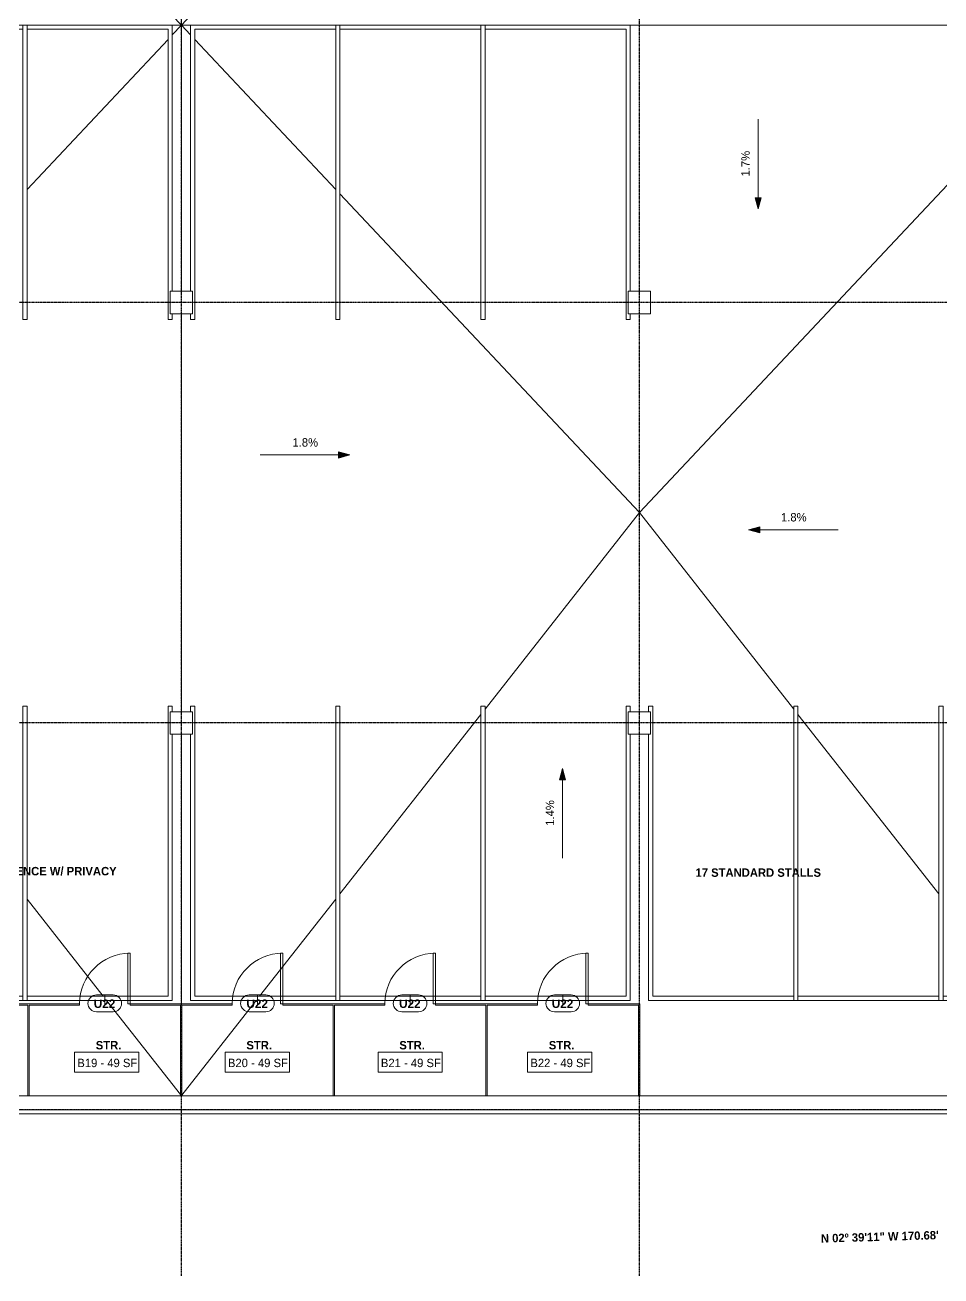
# Model space of a CAD drawing. Header units: inches. Extents: x -4110 to -1846, y 9754 to 12280.
# Drawn here: x -3266 to -2612, y 9773 to 10665 of the extents above; entities that cross this region are included whole.
import ezdxf

# ---------------------------------------------------------------- set-up
doc = ezdxf.new("R2010")
doc.units = ezdxf.units.IN
doc.header["$MEASUREMENT"] = 0
doc.linetypes.add('Grid Line 1_2_', pattern=[0.875, 0.5, -0.125, 0.125, -0.125])
for name, color, linetype, lineweight in [('0-1', 7, 'Continuous', 5), ('0-3', 8, 'Continuous', 9), ('A-AREA-IDEN', 2, 'Continuous', 9), ('A-DOOR-2', 250, 'Continuous', 9), ('A-DOOR-5', 31, 'Continuous', 9), ('A-DOOR-IDEN', 31, 'Continuous', 9), ('A-FLOR-1', 8, 'Continuous', 9), ('A-GENM-1', 250, 'Continuous', 9), ('G-ANNO-DIMS', 111, 'Continuous', 9), ('G-ANNO-TEXT', 231, 'Continuous', 9), ('G-ANNO-TEXT-1', 147, 'Continuous', 20), ('S-COLS-1', 250, 'Continuous', 9), ('S-FNDN-1', 250, 'Continuous', 9), ('S-FNDN-2', 32, 'Continuous', 9), ('S-GRID-1', 1, 'Grid Line 1_2_', 30)]:
    doc.layers.add(name, color=color, linetype=linetype, lineweight=lineweight)
doc.styles.add('Arial_B', font='arialbd.ttf', dxfattribs={"height": 6})
doc.styles.add('Century Gothic', font='ufonts.com_century-gothic.ttf', dxfattribs={"height": 6})
doc.styles.add('Century Gothic_B', font='GOTHICB.TTF', dxfattribs={"height": 6})

# ---------------------------------------------------------------- blocks, each defined once
blk = doc.blocks.new('CTR - 1st Phase - Shell_rvt-1-ENLARGED FLOOR PLAN - BASEMENT')
at = {"layer": 'A-FLOR-1'}
for p, q in [((-3154.32, 10665.06), (-3154.32, 10831.19)), ((-3154.32, 10665.06), (-3160.82, 10671.98)), ((-3154.32, 10665.06), (-3147.82, 10671.98)), ((-3160.82, 10658.15), (-3154.32, 10665.06)), ((-3154.32, 10665.06), (-3160.82, 10665.06)), ((-3147.82, 10665.07), (-3154.32, 10665.06)), ((-3154.32, 10475.19), (-3154.32, 10665.06)), ((-3147.82, 10658.15), (-3154.32, 10665.06)), ((-3147.82, 10665.06), (-3154.32, 10665.06)), ((-2500.32, 10665.06), (-2833.82, 10665.06)), ((-2827.32, 10317.28), (-2500.32, 10665.06)), ((-3264.49, 10547.89), (-3163.82, 10654.96)), ((-3044.16, 10547.89), (-3144.82, 10654.96)), ((-2827.32, 10317.28), (-3041.16, 10544.7)), ((-3154.32, 10175.19), (-3154.32, 10459.19)), ((-2937.49, 10177.1), (-2827.32, 10317.28)), ((-2717.16, 10177.1), (-2827.32, 10317.28)), ((-3041.16, 10045.19), (-2940.49, 10173.28)), ((-2613.49, 10045.18), (-2714.16, 10173.28)), ((-3154.32, 9966.88), (-3154.32, 10159.19)), ((-3210.12, 9972.19), (-3264.49, 10041.36)), ((-3098.53, 9972.19), (-3044.16, 10041.37)), ((-3155.02, 9902.08), (-3207.77, 9969.19)), ((-3154.02, 9901.57), (-3100.88, 9969.19))]:
    blk.add_line(p, q, dxfattribs=at)
at = {"layer": 'S-FNDN-1'}
for p, q in [((-1943.32, 9891.19), (-3829.32, 9891.19)), ((-3681.65, 9888.19), (-1943.32, 9888.19))]:
    blk.add_line(p, q, dxfattribs=at)
blk = doc.blocks.new('034100 - Precast Structural Concrete - Column - Corbels - 16_x16_-2331169-ENLARGED FLOOR PLAN - BASEMENT')
at = {"layer": 'S-COLS-1'}
for p, q in [((-8.91, 8.98), (-8.98, 8.98)), ((-8.98, 8.98), (-8.98, -7.02)), ((6.94, 8.98), (-8.91, 8.98)), ((7.02, 8.98), (6.94, 8.98)), ((7.02, -7.02), (7.02, 8.98)), ((-8.98, -7.02), (-8.91, -7.02)), ((-8.91, -7.02), (6.94, -7.02)), ((6.94, -7.02), (7.02, -7.02))]:
    blk.add_line(p, q, dxfattribs=at)
blk = doc.blocks.new('034100 - Precast Structural Concrete - Column - Corbels - 16_x16_-2331171-ENLARGED FLOOR PLAN - BASEMENT')
at = {"layer": 'S-COLS-1'}
for p, q in [((-8.91, 8.98), (-8.98, 8.98)), ((-8.98, 8.98), (-8.98, -7.02)), ((6.94, 8.98), (-8.91, 8.98)), ((7.02, 8.98), (6.94, 8.98)), ((7.02, -7.02), (7.02, 8.98)), ((-8.98, -7.02), (-8.91, -7.02)), ((-8.91, -7.02), (6.94, -7.02)), ((6.94, -7.02), (7.02, -7.02))]:
    blk.add_line(p, q, dxfattribs=at)
blk = doc.blocks.new('CTR - 1st Phase - Structure_rvt-1-ENLARGED FLOOR PLAN - BASEMENT')
at = {"layer": 'S-FNDN-1'}
for p, q in [((-1953.32, 9901.19), (-3819.32, 9901.19)), ((-3829.32, 9891.19), (-1953.32, 9891.19))]:
    blk.add_line(p, q, dxfattribs=at)
at = {"layer": 'S-GRID-1'}
for p, q in [((-3154.32, 9772.61), (-3154.32, 12247.5)), ((-2827.32, 9772.61), (-2827.32, 12247.5)), ((-1846.46, 10467.19), (-4076.95, 10467.19)), ((-1846.46, 10167.19), (-4076.95, 10167.19)), ((-1846.46, 9891.19), (-4076.95, 9891.19))]:
    blk.add_line(p, q, dxfattribs=at)
at = {"layer": '0-3', "rotation": 270.0000000000118}
for name, p in [('034100 - Precast Structural Concrete - Column - Corbels - 16_x16_-2331169-ENLARGED FLOOR PLAN - BASEMENT', (-3155.31, 10466.21)), ('034100 - Precast Structural Concrete - Column - Corbels - 16_x16_-2331169-ENLARGED FLOOR PLAN - BASEMENT', (-2828.31, 10466.21)), ('034100 - Precast Structural Concrete - Column - Corbels - 16_x16_-2331171-ENLARGED FLOOR PLAN - BASEMENT', (-3155.31, 10166.21)), ('034100 - Precast Structural Concrete - Column - Corbels - 16_x16_-2331171-ENLARGED FLOOR PLAN - BASEMENT', (-2828.31, 10166.21))]:
    blk.add_blockref(name, p, dxfattribs=at)
blk = doc.blocks.new('Parking_Stall_Multiple - STANDARD-2220512-ENLARGED FLOOR PLAN - BASEMENT')
at = {"layer": 'A-GENM-1'}
for p, q in [((190, 314), (0, 314)), ((0, 314), (0, 207.34)), ((210, 314), (206, 314)), ((210, 311), (210, 314)), ((3, 210.34), (3, 311)), ((3, 311), (210, 311)), ((210, 210.34), (0, 210.34)), ((0, 210.34), (0, 103.67)), ((0, 207.34), (210, 207.34)), ((210, 210.34), (3, 210.34)), ((3, 106.67), (3, 207.34)), ((3, 207.34), (210, 207.34)), ((210, 207.34), (210, 210.34)), ((210, 207.34), (210, 210.34)), ((210, 106.67), (0, 106.67)), ((0, 106.67), (0, 0)), ((0, 103.67), (210, 103.67)), ((210, 106.67), (3, 106.67)), ((3, 3), (3, 103.67)), ((3, 103.67), (210, 103.67)), ((210, 103.67), (210, 106.67)), ((210, 103.67), (210, 106.67)), ((210, 3), (3, 3)), ((210, 0), (210, 3)), ((0, 0), (190, 0)), ((206, 0), (210, 0))]:
    blk.add_line(p, q, dxfattribs=at)
blk = doc.blocks.new('Parking_Stall_Multiple - STANDARD-1981804-ENLARGED FLOOR PLAN - BASEMENT')
at = {"layer": 'A-GENM-1'}
for p, q in [((190, 314), (0, 314)), ((0, 314), (0, 207.34)), ((210, 314), (206, 314)), ((210, 311), (210, 314)), ((3, 210.34), (3, 311)), ((3, 311), (210, 311)), ((210, 210.34), (0, 210.34)), ((0, 210.34), (0, 103.67)), ((0, 207.34), (210, 207.34)), ((210, 210.34), (3, 210.34)), ((3, 106.67), (3, 207.34)), ((3, 207.34), (210, 207.34)), ((210, 207.34), (210, 210.34)), ((210, 207.34), (210, 210.34)), ((210, 106.67), (0, 106.67)), ((0, 106.67), (0, 0)), ((0, 103.67), (210, 103.67)), ((210, 106.67), (3, 106.67)), ((3, 3), (3, 103.67)), ((3, 103.67), (210, 103.67)), ((210, 103.67), (210, 106.67)), ((210, 103.67), (210, 106.67)), ((210, 3), (3, 3)), ((210, 0), (210, 3)), ((0, 0), (190, 0)), ((206, 0), (210, 0))]:
    blk.add_line(p, q, dxfattribs=at)
blk = doc.blocks.new('Parking_Stall_Multiple - STANDARD-1982617-ENLARGED FLOOR PLAN - BASEMENT')
at = {"layer": 'A-GENM-1'}
for p, q in [((190, 0), (0, 0)), ((0, 0), (0, -106.67)), ((210, 0), (206, 0)), ((210, -3), (210, 0)), ((3, -103.67), (3, -3)), ((3, -3), (210, -3)), ((210, -103.67), (0, -103.67)), ((0, -103.67), (0, -210.34)), ((0, -106.67), (210, -106.67)), ((210, -103.67), (3, -103.67)), ((3, -207.34), (3, -106.67)), ((3, -106.67), (210, -106.67)), ((210, -106.67), (210, -103.67)), ((210, -106.67), (210, -103.67)), ((210, -207.34), (0, -207.34)), ((0, -207.34), (0, -314)), ((0, -210.34), (210, -210.34)), ((210, -207.34), (3, -207.34)), ((3, -311), (3, -210.34)), ((3, -210.34), (210, -210.34)), ((210, -210.34), (210, -207.34)), ((210, -210.34), (210, -207.34)), ((210, -311), (3, -311)), ((210, -314), (210, -311)), ((0, -314), (190, -314)), ((206, -314), (210, -314))]:
    blk.add_line(p, q, dxfattribs=at)
blk = doc.blocks.new('Parking_Stall_Multiple - STANDARD-2088802-ENLARGED FLOOR PLAN - BASEMENT')
at = {"layer": 'A-GENM-1'}
for p, q in [((190, 0), (0, 0)), ((0, 0), (0, -106.67)), ((210, 0), (206, 0)), ((210, -3), (210, 0)), ((3, -103.67), (3, -3)), ((3, -3), (210, -3)), ((210, -103.67), (0, -103.67)), ((0, -103.67), (0, -210.34)), ((0, -106.67), (210, -106.67)), ((210, -103.67), (3, -103.67)), ((3, -207.34), (3, -106.67)), ((3, -106.67), (210, -106.67)), ((210, -106.67), (210, -103.67)), ((210, -106.67), (210, -103.67)), ((210, -207.34), (0, -207.34)), ((0, -207.34), (0, -314)), ((0, -210.34), (210, -210.34)), ((210, -207.34), (3, -207.34)), ((3, -311), (3, -210.34)), ((3, -210.34), (210, -210.34)), ((210, -210.34), (210, -207.34)), ((210, -210.34), (210, -207.34)), ((210, -311), (3, -311)), ((210, -314), (210, -311)), ((0, -314), (190, -314)), ((206, -314), (210, -314))]:
    blk.add_line(p, q, dxfattribs=at)
blk = doc.blocks.new('CHAINLINK GATE - CHAINLINK GATE-2199385-ENLARGED FLOOR PLAN - BASEMENT')
at = {"layer": 'A-DOOR-5'}
for p, q in [((16.5, 36.5), (18, 36.5)), ((16.5, 0.5), (16.5, 36.5)), ((18, 0.5), (18, 36.5)), ((16.5, 0.5), (18, 0.5))]:
    blk.add_line(p, q, dxfattribs=at)
blk.add_arc((18, 0.5), 36, 90, 180, dxfattribs=at)
blk = doc.blocks.new('Door Tag - Type Mark-1198267-ENLARGED FLOOR PLAN - BASEMENT')
at = {"layer": 'A-DOOR-IDEN'}
for p, q in [((0.09375, 0.09375), (-0.09375, 0.09375)), ((-0.09375, -0.09375), (0.09375, -0.09375))]:
    blk.add_line(p, q, dxfattribs=at)
for centre, start, end in [((-0.09375, 0), 90, 270), ((0.09375, 0), 270, 90)]:
    blk.add_arc(centre, 0.09375, start, end, dxfattribs=at)

msp = doc.modelspace()

# ---------------------------------------------------------------- hatches: boundary and pattern name
at = {"layer": 'G-ANNO-DIMS'}
for points in [[(-2742.56, 10533.99), (-2740.41, 10541.99), (-2744.7, 10541.99)], [(-2742.56, 10533.99), (-2740.41, 10541.99), (-2744.7, 10541.99)], [(-3034.14, 10358.4), (-3042.14, 10360.54), (-3042.14, 10356.25)], [(-3034.14, 10358.4), (-3042.14, 10360.54), (-3042.14, 10356.25)], [(-2749.33, 10304.98), (-2741.33, 10302.84), (-2741.33, 10307.13)], [(-2749.33, 10304.98), (-2741.33, 10302.84), (-2741.33, 10307.13)], [(-2882.19, 10134.73), (-2884.34, 10126.73), (-2880.05, 10126.73)], [(-2882.19, 10134.73), (-2884.34, 10126.73), (-2880.05, 10126.73)]]:
    msp.add_hatch(color=256, dxfattribs=at).paths.add_polyline_path(points, flags=0)

# ---------------------------------------------------------------- linework, layer by layer
at = {"layer": 'A-AREA-IDEN', "flags": 128}
for points in [[(-3230.64, 9932.29), (-3184.81, 9932.29), (-3184.81, 9917.96), (-3230.64, 9917.96)], [(-3123.09, 9932.29), (-3077.26, 9932.29), (-3077.26, 9917.96), (-3123.09, 9917.96)], [(-3013.89, 9932.29), (-2968.06, 9932.29), (-2968.06, 9917.96), (-3013.89, 9917.96)], [(-2907.16, 9932.29), (-2861.34, 9932.29), (-2861.34, 9917.96), (-2907.16, 9917.96)]]:
    msp.add_lwpolyline(points, close=True, dxfattribs=at)
at = {"layer": 'A-DOOR-IDEN'}
for p, q in [((-3209.02, 9966.38), (-3209.02, 9973.12)), ((-3100.02, 9966.38), (-3100.02, 9973.12)), ((-2991.02, 9966.38), (-2991.02, 9973.12)), ((-2882.02, 9966.38), (-2882.02, 9973.12))]:
    msp.add_line(p, q, dxfattribs=at)
at = {"layer": 'G-ANNO-DIMS'}
for p, q in [((-2742.56, 10597.99), (-2742.56, 10533.99)), ((-2742.56, 10597.99), (-2742.56, 10533.99)), ((-2740.41, 10541.99), (-2744.7, 10541.99)), ((-2744.7, 10541.99), (-2742.56, 10533.99)), ((-2740.41, 10541.99), (-2744.7, 10541.99)), ((-2744.7, 10541.99), (-2742.56, 10533.99)), ((-2742.56, 10533.99), (-2740.41, 10541.99)), ((-2742.56, 10533.99), (-2740.41, 10541.99)), ((-3098.14, 10358.4), (-3034.14, 10358.4)), ((-3098.14, 10358.4), (-3034.14, 10358.4)), ((-3034.14, 10358.4), (-3042.14, 10360.54)), ((-3042.14, 10360.54), (-3042.14, 10356.25)), ((-3034.14, 10358.4), (-3042.14, 10360.54)), ((-3042.14, 10360.54), (-3042.14, 10356.25)), ((-3042.14, 10356.25), (-3034.14, 10358.4)), ((-3042.14, 10356.25), (-3034.14, 10358.4)), ((-2741.33, 10307.13), (-2749.33, 10304.98)), ((-2741.33, 10307.13), (-2749.33, 10304.98)), ((-2749.33, 10304.98), (-2741.33, 10302.84)), ((-2685.33, 10304.98), (-2749.33, 10304.98)), ((-2749.33, 10304.98), (-2741.33, 10302.84)), ((-2685.33, 10304.98), (-2749.33, 10304.98)), ((-2741.33, 10302.84), (-2741.33, 10307.13)), ((-2741.33, 10302.84), (-2741.33, 10307.13)), ((-2882.19, 10134.73), (-2884.34, 10126.73)), ((-2882.19, 10134.73), (-2884.34, 10126.73)), ((-2880.05, 10126.73), (-2882.19, 10134.73)), ((-2882.19, 10070.73), (-2882.19, 10134.73)), ((-2880.05, 10126.73), (-2882.19, 10134.73)), ((-2882.19, 10070.73), (-2882.19, 10134.73)), ((-2884.34, 10126.73), (-2880.05, 10126.73)), ((-2884.34, 10126.73), (-2880.05, 10126.73))]:
    msp.add_line(p, q, dxfattribs=at)
at = {"layer": 'S-FNDN-2'}
for p, q in [((-3227.02, 9966.88), (-3300.02, 9966.88)), ((-3300.02, 9965.88), (-3264.02, 9965.88)), ((-3264.02, 9965.88), (-3264.02, 9901.19)), ((-3263.02, 9965.88), (-3227.02, 9965.88)), ((-3263.02, 9901.19), (-3263.02, 9965.88)), ((-3227.02, 9965.88), (-3227.02, 9966.88)), ((-3118.02, 9966.88), (-3191.02, 9966.88)), ((-3191.02, 9966.88), (-3191.02, 9965.88)), ((-3191.02, 9965.88), (-3155.02, 9965.88)), ((-3155.02, 9965.88), (-3155.02, 9901.19)), ((-3154.02, 9965.88), (-3118.02, 9965.88)), ((-3154.02, 9901.19), (-3154.02, 9965.88)), ((-3118.02, 9965.88), (-3118.02, 9966.88)), ((-3009.02, 9966.88), (-3082.02, 9966.88)), ((-3082.02, 9966.88), (-3082.02, 9965.88)), ((-3082.02, 9965.88), (-3046.02, 9965.88)), ((-3046.02, 9965.88), (-3046.02, 9901.19)), ((-3045.02, 9965.88), (-3009.02, 9965.88)), ((-3045.02, 9901.19), (-3045.02, 9965.88)), ((-3009.02, 9965.88), (-3009.02, 9966.88)), ((-2900.02, 9966.88), (-2973.02, 9966.88)), ((-2973.02, 9966.88), (-2973.02, 9965.88)), ((-2973.02, 9965.88), (-2937.02, 9965.88)), ((-2937.02, 9965.88), (-2937.02, 9901.19)), ((-2936.02, 9965.88), (-2900.02, 9965.88)), ((-2936.02, 9901.19), (-2936.02, 9965.88)), ((-2900.02, 9965.88), (-2900.02, 9966.88)), ((-2827.02, 9966.88), (-2864.02, 9966.88)), ((-2864.02, 9966.88), (-2864.02, 9965.88)), ((-2864.02, 9965.88), (-2828.02, 9965.88)), ((-2828.02, 9965.88), (-2828.02, 9901.19)), ((-2827.02, 9901.19), (-2827.02, 9966.88)), ((-3264.02, 9901.19), (-3263.02, 9901.19)), ((-3155.02, 9901.19), (-3154.02, 9901.19)), ((-3046.02, 9901.19), (-3045.02, 9901.19)), ((-2937.02, 9901.19), (-2936.02, 9901.19)), ((-2828.02, 9901.19), (-2827.02, 9901.19))]:
    msp.add_line(p, q, dxfattribs=at)

# ---------------------------------------------------------------- block references
at = {"layer": '0-1'}
for name in ['CTR - 1st Phase - Structure_rvt-1-ENLARGED FLOOR PLAN - BASEMENT', 'CTR - 1st Phase - Shell_rvt-1-ENLARGED FLOOR PLAN - BASEMENT']:
    msp.add_blockref(name, (0, 0), dxfattribs=at)
at = {"layer": 'A-DOOR-2'}
for p in [(-3209.02, 9966.38), (-3100.02, 9966.38), (-2991.02, 9966.38), (-2882.02, 9966.38)]:
    msp.add_blockref('CHAINLINK GATE - CHAINLINK GATE-2199385-ENLARGED FLOOR PLAN - BASEMENT', p, dxfattribs=at)
at = {"layer": 'A-DOOR-IDEN', "xscale": 63.99999999999997, "yscale": 63.99999999999997, "zscale": 63.99999999999997}
for p in [(-3209.02, 9967.12), (-3100.02, 9967.12), (-2991.02, 9967.12), (-2882.02, 9967.12)]:
    msp.add_blockref('Door Tag - Type Mark-1198267-ENLARGED FLOOR PLAN - BASEMENT', p, dxfattribs=at)
at = {"layer": 'A-GENM-1'}
for name, p, rotation in [('Parking_Stall_Multiple - STANDARD-2088802-ENLARGED FLOOR PLAN - BASEMENT', (-3160.82, 10665.19), 270.0000000000005), ('Parking_Stall_Multiple - STANDARD-1982617-ENLARGED FLOOR PLAN - BASEMENT', (-2833.82, 10665.19), 270.0000000000005), ('Parking_Stall_Multiple - STANDARD-1981804-ENLARGED FLOOR PLAN - BASEMENT', (-3160.82, 9969.19), 89.99999999999953), ('Parking_Stall_Multiple - STANDARD-1981804-ENLARGED FLOOR PLAN - BASEMENT', (-2833.82, 9969.19), 89.99999999999953), ('Parking_Stall_Multiple - STANDARD-2220512-ENLARGED FLOOR PLAN - BASEMENT', (-2506.82, 9969.19), 89.99999999999953)]:
    msp.add_blockref(name, p, dxfattribs=dict(at, rotation=rotation))

# ---------------------------------------------------------------- texts
at = {"layer": 'A-AREA-IDEN', "char_height": 6, "attachment_point": 1}
for s, insert, width, style in [('STR.', (-3215.47, 9940.27), 18.584, 'Century Gothic_B'), ('STR.', (-3107.92, 9940.27), 18.584, 'Century Gothic_B'), ('STR.', (-2998.72, 9940.27), 18.584, 'Century Gothic_B'), ('STR.', (-2892, 9940.27), 18.584, 'Century Gothic_B'), ('B19 - 49 SF', (-3228.64, 9927.63), 50.5, 'Century Gothic'), ('B20 - 49 SF', (-3121.09, 9927.63), 50.5, 'Century Gothic'), ('B21 - 49 SF', (-3011.89, 9927.63), 50.5, 'Century Gothic'), ('B22 - 49 SF', (-2905.16, 9927.63), 50.5, 'Century Gothic')]:
    msp.add_mtext(s, dxfattribs=dict(at, insert=insert, width=width, style=style))
at = {"layer": 'A-DOOR-IDEN', "char_height": 6, "width": 18.786, "attachment_point": 1, "style": 'Arial_B'}
for insert in [(-3216.89, 9969.88), (-3107.89, 9969.88), (-2998.89, 9969.88), (-2889.89, 9969.88)]:
    msp.add_mtext('U22', dxfattribs=dict(at, insert=insert))
at = {"layer": 'G-ANNO-TEXT', "insert": (-3324.03, 10064.48), "char_height": 6, "width": 152.914, "attachment_point": 1, "style": 'Century Gothic_B'}
msp.add_mtext('CHAINLINK FENCE W/ PRIVACY', dxfattribs=at)
at = {"layer": 'G-ANNO-TEXT-1', "insert": (-2787.26, 10063.41), "char_height": 6, "width": 102.414, "attachment_point": 1, "style": 'Century Gothic_B'}
msp.add_mtext('17 STANDARD STALLS', dxfattribs=at)
msp.add_mtext('17 STANDARD STALLS', dxfattribs=at)
at = {"layer": 'G-ANNO-TEXT-1', "insert": (-2697.83, 9802.36), "char_height": 6, "width": 107.262, "attachment_point": 1, "rotation": 1.7, "style": 'Century Gothic_B'}
msp.add_mtext('N 02º 39\'11" W 170.68\'', dxfattribs=at)

# ---------------------------------------------------------------- next in the draw order: texts
at = {"layer": 'G-ANNO-DIMS', "char_height": 6, "width": 21.3504, "attachment_point": 1, "rotation": 90, "line_spacing_factor": 0.984502, "style": 'Century Gothic', "bg_fill": 3, "box_fill_scale": 1.25, "bg_fill_color": 256, "bg_fill_true_color": 13158600, "bg_fill_transparency": 0}
for s, insert in [('1.7%', (-2754.55, 10557.09)), ('1.4%', (-2894.18, 10093.83))]:
    msp.add_mtext(s, dxfattribs=dict(at, insert=insert))
at = {"layer": 'G-ANNO-DIMS', "char_height": 6, "width": 21.3504, "attachment_point": 1, "line_spacing_factor": 0.984502, "style": 'Century Gothic', "bg_fill": 3, "box_fill_scale": 1.25, "bg_fill_color": 256, "bg_fill_true_color": 13158600, "bg_fill_transparency": 0}
for insert in [(-3075.03, 10370.38), (-2726.23, 10316.97)]:
    msp.add_mtext('1.8%', dxfattribs=dict(at, insert=insert))

# ---------------------------------------------------------------- next in the draw order: texts
at = {"layer": 'G-ANNO-DIMS', "char_height": 6, "width": 21.3504, "attachment_point": 1, "rotation": 90, "line_spacing_factor": 0.984502, "style": 'Century Gothic', "bg_fill": 3, "box_fill_scale": 1.25, "bg_fill_color": 256, "bg_fill_true_color": 13158600, "bg_fill_transparency": 0}
for s, insert in [('1.7%', (-2754.55, 10557.09)), ('1.4%', (-2894.18, 10093.83))]:
    msp.add_mtext(s, dxfattribs=dict(at, insert=insert))
at = {"layer": 'G-ANNO-DIMS', "char_height": 6, "width": 21.3504, "attachment_point": 1, "line_spacing_factor": 0.984502, "style": 'Century Gothic', "bg_fill": 3, "box_fill_scale": 1.25, "bg_fill_color": 256, "bg_fill_true_color": 13158600, "bg_fill_transparency": 0}
for insert in [(-3075.03, 10370.38), (-2726.23, 10316.97)]:
    msp.add_mtext('1.8%', dxfattribs=dict(at, insert=insert))

doc.saveas('drawing.dxf')
